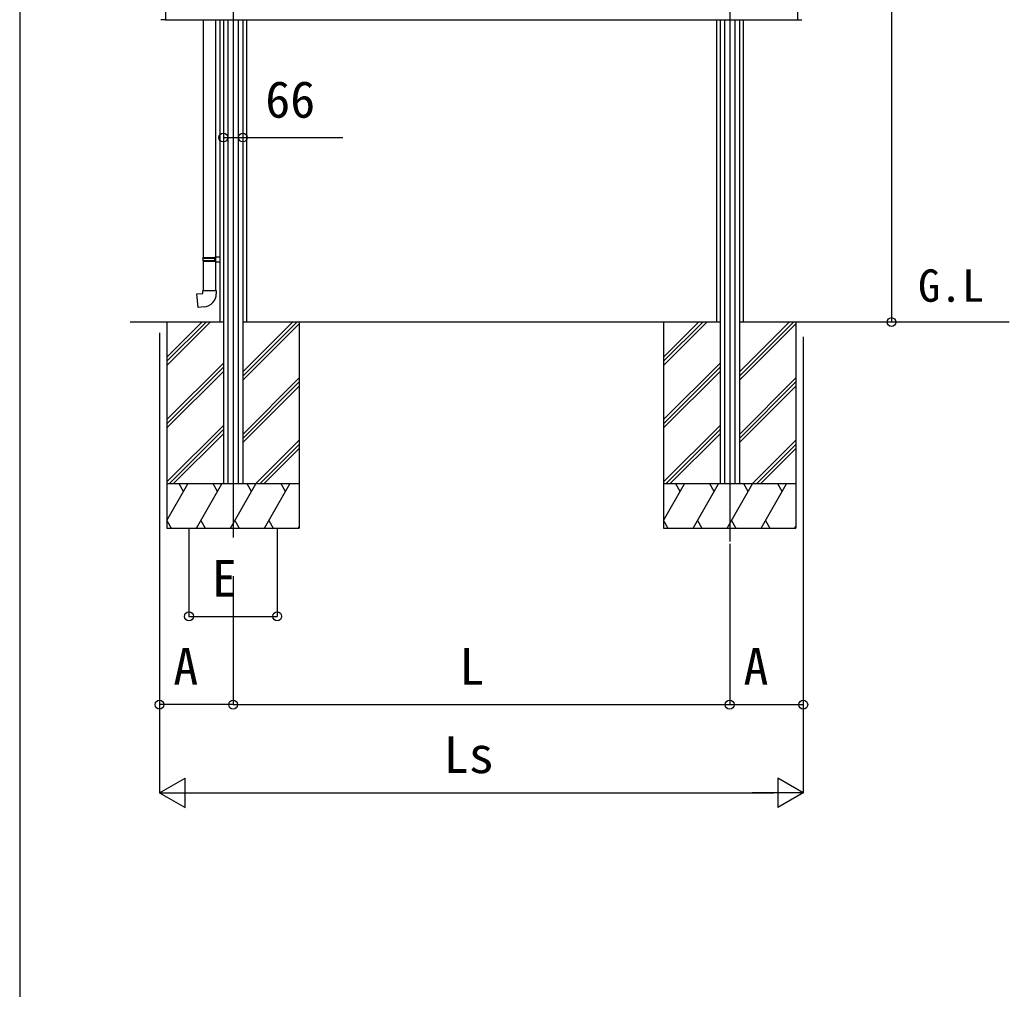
# Model space of a CAD drawing. Units: millimetres, scale not verified. Extents: x -8750 to 8750, y -13001 to 12944.
# Drawn here: x -8750 to -5387, y -6668 to -3374 of the extents above; entities that cross this region are included whole.
import ezdxf
from ezdxf.enums import TextEntityAlignment as Align

# ---------------------------------------------------------------- set-up
doc = ezdxf.new("R2010")
doc.units = ezdxf.units.MM
doc.header["$LTSCALE"] = 70
for name, color, linetype in [('0-2_USER1', 3, 'Continuous'), ('0-3_YKK_12', 2, 'Continuous'), ('0-4_YKK_13', 4, 'Continuous'), ('0-5_YKK_A1', 4, 'Continuous'), ('0-6_YKK_D', 6, 'Continuous'), ('0-7_YKK_ZWAK', 7, 'Continuous')]:
    doc.layers.add(name, color=color, linetype=linetype)
doc.styles.add('ＭＳ ゴシック', font='')
doc.styles.get('ＭＳ ゴシック').set_extended_font_data('MS Gothic')

msp = doc.modelspace()

# ---------------------------------------------------------------- linework, layer by layer
at = {"layer": '0-3_YKK_12'}
for p, q in [((-8025, -1632.39), (-8025, -5133.47)), ((-6337, -1632.39), (-6337, -5146.5))]:
    msp.add_line(p, q, dxfattribs=at)
at = {"layer": '0-4_YKK_13'}
for p, q in [((-8255, -3374.6), (-8270.29, -3373.8)), ((-8126.2, -3374.1), (-8126.2, -4181.84)), ((-8084.2, -4179.28), (-8084.2, -3374.1)), ((-6107, -3374.6), (-6091.71, -3373.8)), ((-8128.2, -4183.84), (-8127.2, -4181.84)), ((-8128.2, -4183.84), (-8084.2, -4183.84)), ((-8128.2, -4183.84), (-8128.2, -4191.84)), ((-8128.2, -4191.84), (-8084.2, -4191.84)), ((-8128.2, -4191.84), (-8127.2, -4193.84)), ((-8127.2, -4181.84), (-8084.2, -4181.84)), ((-8127.2, -4193.84), (-8084.2, -4193.84)), ((-8126.2, -4193.84), (-8126.2, -4293.84)), ((-8088.68, -4183.84), (-8089.11, -4181.84)), ((-8086.2, -4179.34), (-8070.2, -4178.87)), ((-8086.2, -4181.34), (-8086.2, -4179.34)), ((-8086.2, -4181.34), (-8084.2, -4181.34)), ((-8086.2, -4196.34), (-8086.2, -4194.34)), ((-8086.2, -4196.34), (-8070.2, -4196.81)), ((-8084.2, -4181.84), (-8084.2, -4182.39)), ((-8084.2, -4293.84), (-8084.2, -4196.39)), ((-8128.2, -4293.84), (-8082.2, -4293.84)), ((-8128.2, -4303.84), (-8128.2, -4293.84)), ((-8082.2, -4293.84), (-8082.2, -4304.75))]:
    msp.add_line(p, q, dxfattribs=at)
for points in [[(-8088.68, -4183.84), (-8088.68, -4191.84), (-8089.11, -4193.84)], [(-8086.2, -4194.34), (-8084.2, -4194.34), (-8084.2, -4181.34)], [(-8123.28, -4349.58), (-8144.11, -4351.4), (-8148.12, -4305.58), (-8128.2, -4303.84)]]:
    msp.add_lwpolyline(points, dxfattribs=at)
msp.add_arc((-8127.2, -4304.75), 45, 275, 0, dxfattribs=at)
at = {"layer": '0-5_YKK_A1'}
for p, q in [((-8255, -2537.6), (-8255, -3374.6)), ((-6107, -2537.4), (-6107, -3374.6)), ((-8255, -3374.1), (-6107, -3374.1)), ((-8070.2, -3374.1), (-8070.2, -4401.4)), ((-8058, -3374.1), (-8058, -4951.1)), ((-8042.5, -3374.1), (-8042.5, -4951.1)), ((-8007.5, -3374.1), (-8007.5, -4951.1)), ((-7992, -3374.1), (-7992, -4951.1)), ((-7979.8, -3374.1), (-7979.8, -4401.4)), ((-6382.2, -3374.1), (-6382.2, -4401.4)), ((-6370, -3374.1), (-6370, -4951.1)), ((-6354.5, -3374.1), (-6354.5, -4951.1)), ((-6319.5, -3374.1), (-6319.5, -4951.1)), ((-6304, -3374.1), (-6304, -4951.1)), ((-6291.8, -3374.1), (-6291.8, -4401.4)), ((-8058, -4401.1), (-8375, -4401.1)), ((-8250, -4401.1), (-8250, -5101.1)), ((-8250, -4520.08), (-8131.02, -4401.1)), ((-8250, -4534.22), (-8116.88, -4401.1)), ((-8250, -4548.36), (-8102.74, -4401.1)), ((-6370, -4401.1), (-7992, -4401.1)), ((-7992, -4584.59), (-7808.51, -4401.1)), ((-7992, -4570.45), (-7822.65, -4401.1)), ((-7800, -4401.1), (-7800, -5101.1)), ((-6562, -4401.1), (-6562, -5101.1)), ((-6562, -4520.08), (-6443.02, -4401.1)), ((-6562, -4534.22), (-6428.88, -4401.1)), ((-6562, -4548.36), (-6414.74, -4401.1)), ((-5387, -4401.1), (-6304, -4401.1)), ((-6304, -4584.59), (-6120.51, -4401.1)), ((-6304, -4570.45), (-6134.65, -4401.1)), ((-6112, -4401.1), (-6112, -5101.1)), ((-7992, -4598.73), (-7800, -4406.73)), ((-6304, -4598.73), (-6112, -4406.73)), ((-8250, -4732.21), (-8058, -4540.21)), ((-8250, -4746.35), (-8058, -4554.35)), ((-8250, -4760.49), (-8058, -4568.5)), ((-6562, -4732.21), (-6370, -4540.21)), ((-6562, -4746.35), (-6370, -4554.35)), ((-6562, -4760.49), (-6370, -4568.5)), ((-7992, -4782.58), (-7800, -4590.58)), ((-7992, -4796.72), (-7800, -4604.72)), ((-6304, -4782.58), (-6112, -4590.58)), ((-6304, -4796.72), (-6112, -4604.72)), ((-7992, -4810.86), (-7800, -4618.86)), ((-6304, -4810.86), (-6112, -4618.86)), ((-8250, -4944.34), (-8058, -4752.34)), ((-8242.62, -4951.1), (-8058, -4766.48)), ((-6562, -4944.34), (-6370, -4752.34)), ((-6554.62, -4951.1), (-6370, -4766.48)), ((-8228.47, -4951.1), (-8058, -4780.63)), ((-7948.39, -4951.1), (-7800, -4802.71)), ((-6540.47, -4951.1), (-6370, -4780.63)), ((-6260.39, -4951.1), (-6112, -4802.71)), ((-7934.25, -4951.1), (-7800, -4816.85)), ((-7920.11, -4951.1), (-7800, -4830.99)), ((-6246.25, -4951.1), (-6112, -4816.85)), ((-6232.11, -4951.1), (-6112, -4830.99)), ((-7800, -4951.1), (-8250, -4951.1)), ((-8250, -5075.15), (-8178.38, -4951.1)), ((-8193.38, -4977.08), (-8208.38, -4951.1)), ((-8149.51, -5101.1), (-8062.91, -4951.1)), ((-8077.91, -4977.08), (-8092.91, -4951.1)), ((-8034.04, -5101.1), (-7947.44, -4951.1)), ((-7962.44, -4977.08), (-7977.44, -4951.1)), ((-7918.57, -5101.1), (-7831.97, -4951.1)), ((-7846.97, -4977.08), (-7861.97, -4951.1)), ((-6112, -4951.1), (-6562, -4951.1)), ((-6562, -5075.15), (-6490.38, -4951.1)), ((-6505.38, -4977.08), (-6520.38, -4951.1)), ((-6461.51, -5101.1), (-6374.91, -4951.1)), ((-6389.91, -4977.08), (-6404.91, -4951.1)), ((-6346.04, -5101.1), (-6259.44, -4951.1)), ((-6274.44, -4977.08), (-6289.44, -4951.1)), ((-6230.57, -5101.1), (-6143.97, -4951.1)), ((-6158.97, -4977.08), (-6173.97, -4951.1)), ((-8249.98, -5075.12), (-8234.99, -5101.1)), ((-8134.51, -5075.12), (-8119.51, -5101.1)), ((-8019.04, -5075.12), (-8004.04, -5101.1)), ((-7903.57, -5075.12), (-7888.57, -5101.1)), ((-6561.98, -5075.12), (-6546.99, -5101.1)), ((-6446.51, -5075.12), (-6431.51, -5101.1)), ((-6331.04, -5075.12), (-6316.04, -5101.1)), ((-6215.57, -5075.12), (-6200.57, -5101.1)), ((-8250, -5101.1), (-7800, -5101.1)), ((-7803.1, -5101.1), (-7800, -5095.72)), ((-6562, -5101.1), (-6112, -5101.1)), ((-6115.1, -5101.1), (-6112, -5095.72))]:
    msp.add_line(p, q, dxfattribs=at)
at = {"layer": '0-6_YKK_D'}
for p, q in [((-5787, -1701.1), (-5787, -4401.1)), ((-8275, -4437.71), (-8275, -5702.1)), ((-6087, -4450.82), (-6087, -5702.1)), ((-8175, -5102.1), (-8175, -5402.1)), ((-7875, -5102.1), (-7875, -5402.1)), ((-6337, -5154.47), (-6337, -5702.1)), ((-6337, -5155.47), (-6337, -5702.1)), ((-6087, -5149.37), (-6087, -6002.1)), ((-8275, -5208.33), (-8275, -6002.1)), ((-8025, -5264.64), (-8025, -5702.1)), ((-8025, -5264.64), (-8025, -5702.1)), ((-8175, -5401.1), (-7875, -5401.1)), ((-8025, -5701.1), (-8275, -5701.1)), ((-8025, -5701.1), (-6337, -5701.1)), ((-6337, -5701.1), (-6087, -5701.1)), ((-8275, -6001.1), (-8188.4, -5951.1)), ((-8188.4, -6051.1), (-8188.4, -5951.1)), ((-6087, -6001.1), (-6173.6, -5951.1)), ((-6173.6, -5951.1), (-6173.6, -6051.1)), ((-8275, -6001.1), (-8188.4, -6051.1)), ((-8275, -6001.1), (-8101.79, -6001.1)), ((-8175, -6001.1), (-6187, -6001.1)), ((-6087, -6001.1), (-6260.21, -6001.1)), ((-6087, -6001.1), (-6173.6, -6051.1))]:
    msp.add_line(p, q, dxfattribs=at)
msp.add_lwpolyline([(-8058, -3774.1), (-7992, -3774.1), (-7651.77, -3774.1)], dxfattribs=at)
for centre in [(-8058, -3774.1), (-7992, -3774.1), (-5787, -4401.1), (-8175, -5401.1), (-7875, -5401.1), (-8275, -5701.1), (-8025, -5701.1), (-8025, -5701.1), (-6337, -5701.1), (-6337, -5701.1), (-6087, -5701.1)]:
    msp.add_circle(centre, 15, dxfattribs=at)
at = {"layer": '0-7_YKK_ZWAK'}
msp.add_line((-8750, 12498.9), (-8750, -13001.1), dxfattribs=at)

# ---------------------------------------------------------------- texts
at = {"layer": '0-2_USER1', "style": 'ＭＳ ゴシック'}
msp.add_text('G.L', height=110, dxfattribs=at).set_placement((-5696.81, -4365.1), align=Align.BOTTOM_LEFT)
at = {"layer": '0-6_YKK_D', "style": 'ＭＳ ゴシック'}
for s, p in [('66', (-7915.52, -3744.1)), ('E', (-8096.96, -5371.1)), ('A', (-8228.24, -5671.1)), ('L', (-7255.86, -5671.1)), ('A', (-6290.24, -5671.1)), ('Ls', (-7308.5, -5971.1))]:
    msp.add_text(s, height=124.6, dxfattribs=at).set_placement(p, align=Align.BOTTOM_LEFT)

doc.saveas('drawing.dxf')
